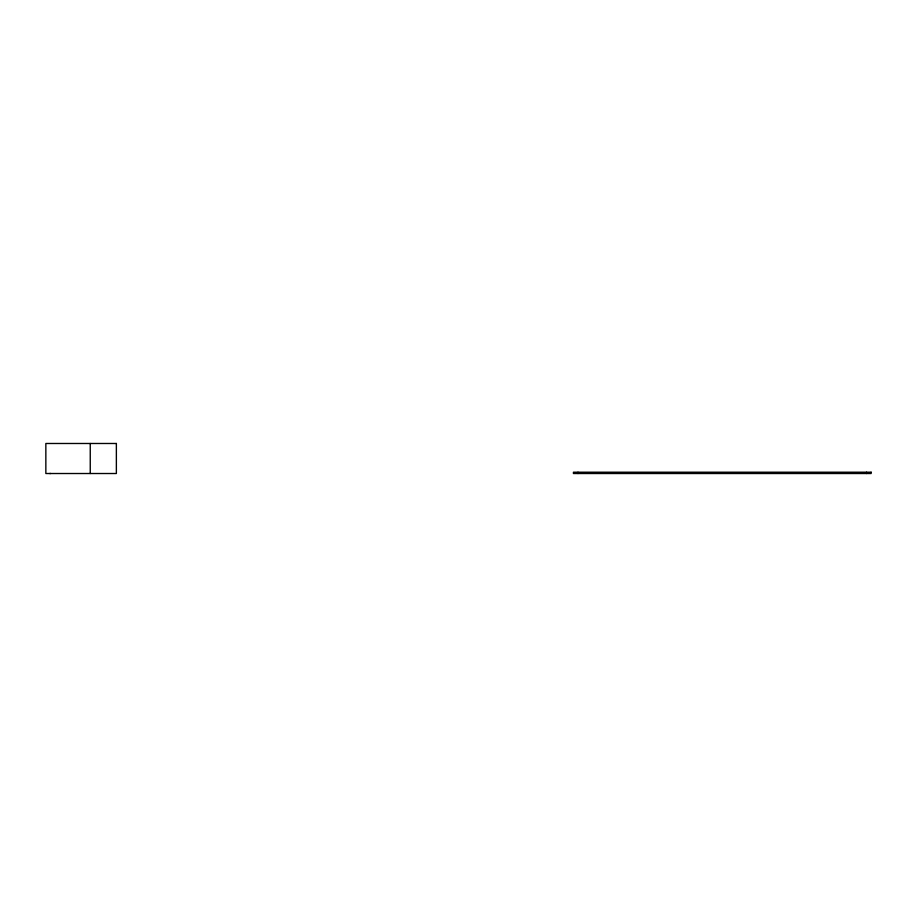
<?xml version="1.0" encoding="UTF-8"?>
<svg xmlns="http://www.w3.org/2000/svg" width="917" height="917" viewBox="0 0 917 917"><rect width="100%" height="100%" fill="white"/><g stroke="black" fill="none" stroke-linecap="round" stroke-linejoin="round"><path stroke-width="1.38" d="M49.77 473.516L50.573 473.504M866.576 472.209L866.576 473.516M577.997 472.209L577.997 473.516M90.244 443.484L90.244 473.516M116.367 443.484L45.85 443.484L45.85 473.516L116.367 473.516L116.367 443.484M871.15 472.209L573.434 472.209L573.434 473.516L871.15 473.516L871.15 472.209"/></g></svg>
